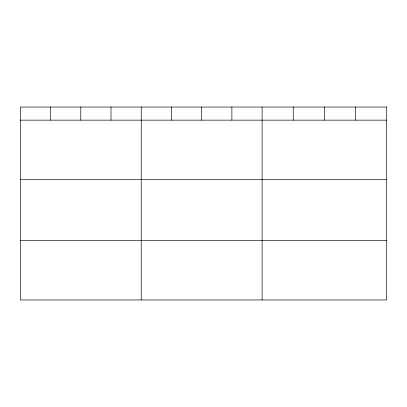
<?xml version="1.0" encoding="UTF-8"?>
<svg xmlns="http://www.w3.org/2000/svg" width="407" height="407" viewBox="0 0 407 407"><rect width="100%" height="100%" fill="white"/><g stroke="black" fill="none" stroke-linecap="round" stroke-linejoin="round"><path stroke-width="0.61" d="M20.35 120.151L386.65 120.151M20.35 179.487L386.65 179.487M20.35 240.623L386.65 240.623M355.514 107.036L355.514 120.151M324.379 107.036L324.379 120.151M293.243 107.036L293.243 120.151M262.108 107.036L262.108 299.964M231.888 107.036L231.888 120.151M201.668 107.036L201.668 120.151M171.449 107.036L171.449 120.151M141.229 107.036L141.229 299.964M111.009 107.036L111.009 120.151M80.79 107.036L80.79 120.151M50.57 107.036L50.57 120.151M386.65 107.036L20.35 107.036L20.35 299.964L386.65 299.964L386.65 107.036"/></g></svg>
